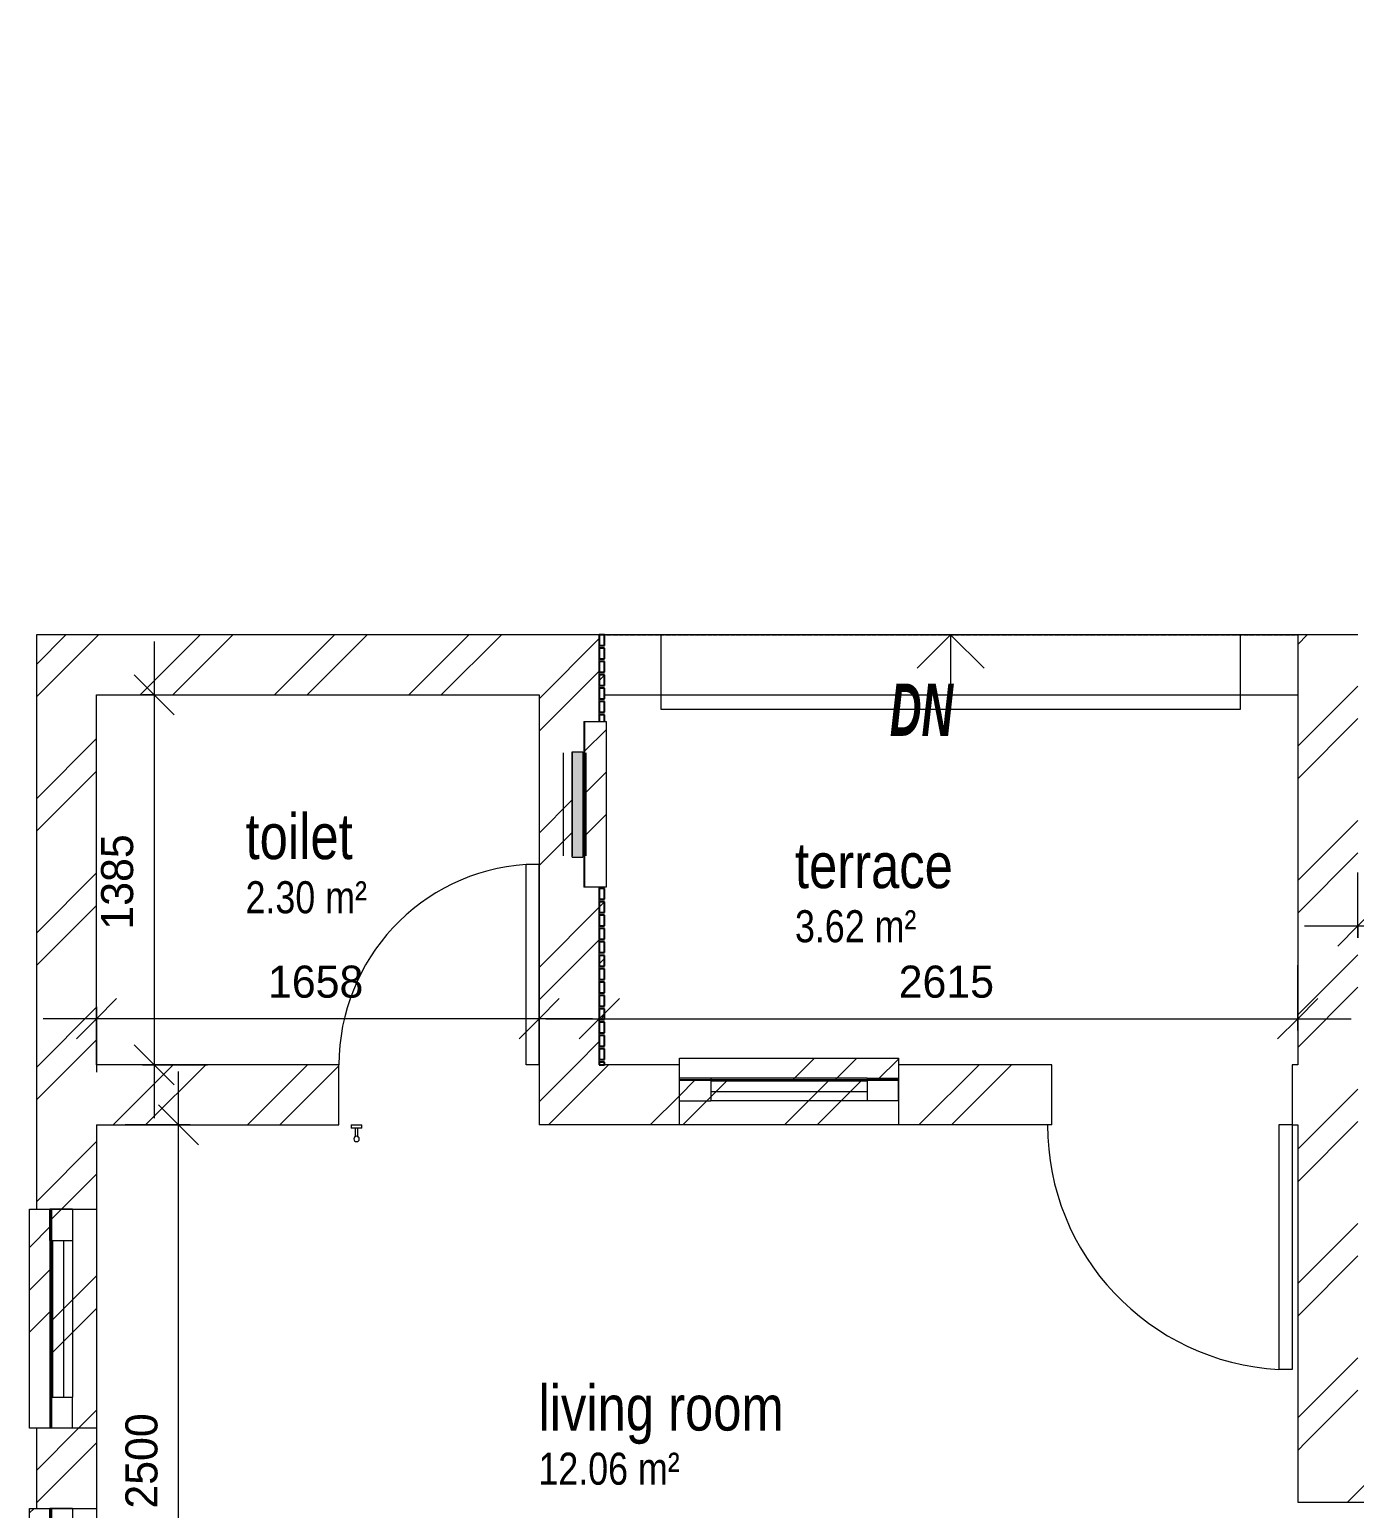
# Model space of a CAD drawing. Header units: millimetres. Extents: x -72672 to -42677, y -7093 to 15979.
# Drawn here: x -59776 to -54816, y -1093 to 4443 of the extents above; entities that cross this region are included whole.
import ezdxf

# ---------------------------------------------------------------- set-up
doc = ezdxf.new("R2010")
doc.units = ezdxf.units.MM
doc.linetypes.add('Overhead', pattern=[3.96875, 2.38125, -1.5875])
for name, color, linetype, lineweight in [('A-ANNO-DIMS', 211, 'Continuous', 9), ('A-ANNO-DIMS-100', 211, 'Continuous', 9), ('A-AREA', 32, 'Continuous', 9), ('A-AREA-IDEN', 2, 'Continuous', 9), ('A-DETL-GENF', 92, 'Continuous', 9), ('A-DOOR', 31, 'Continuous', 9), ('A-FLOR', 192, 'Continuous', 9), ('A-FLOR-OVHD', 1, 'Overhead', 9), ('A-GLAZ', 151, 'Continuous', 9), ('A-WALL', 113, 'Continuous', 9), ('A-WALL-PATT', 111, 'Continuous', 9), ('Q-CASE', 31, 'Continuous', 9), ('S-STRS', 31, 'Continuous', 9), ('S-STRS-ANNO', 31, 'Continuous', 9), ('S-STRS-IDEN', 31, 'Continuous', 9)]:
    doc.layers.add(name, color=color, linetype=linetype, lineweight=lineweight)
doc.styles.add('Arial', font='arial.ttf', dxfattribs={"width": 0.8, "height": 120})
doc.styles.add('Arial_1', font='arial.ttf', dxfattribs={"width": 0.8, "height": 170})
doc.styles.add('Arial_B_I', font='arialbi.ttf', dxfattribs={"width": 0.6, "height": 196.031746})
doc.styles.add('Bell MT', font='BELL.TTF', dxfattribs={"height": 120})
doc.dimstyles.new('Diagonal_-_2_5mm_Arial', dxfattribs={"dimscale": 304.8, "dimtxt": 125.013856, "dimasz": 0.492126, "dimexe": 0.656168, "dimexo": 0.492126, "dimgap": 0.098425, "dimtad": 1, "dimdec": 0, "dimzin": 0, "dimdsep": 46, "dimtxsty": 'Bell MT', "dimblk1": 'OBLIQUE', "dimblk2": 'OBLIQUE', "dimsah": 1, "dimcen": 0.09, "dimdle": 0.656168, "dimazin": 0, "dimtfac": 1, "dimtdec": 4, "dimtix": 1, "dimtmove": 0, "dimatfit": 3, "dimfxl": 1, "dimtvp": 1, "dimtolj": 1, "dimtzin": 0, "dimarcsym": 2})
pattern_1 = [(45, (-58800, 0), (-251.447, 251.447), []), (45, (-58800, 381), (-251.447, 251.447), [])]

# ---------------------------------------------------------------- blocks, each defined once
blk = doc.blocks.new('Schueco AWS 75 SI_ type 1 triple glass 40mm - Schueco 600x1100-V34-Level 1')
at = {"layer": 'A-GLAZ'}
h = blk.add_hatch(dxfattribs=at)
h.set_pattern_fill('FP_79', color=90, style=0, pattern_type=2)
h.set_pattern_definition([(135.07, (1667.25, -918.46), (-449.01, -447.92), []), (135.07, (1667.25, -760.1), (-898.03, -0.002), []), (135.07, (1667.25, -1076.8), (-898.03, -0.002), [])])
h.paths.add_polyline_path([(435, 137.8), (-185, 137.8), (-185, 57.6), (435, 57.6)])
h = blk.add_hatch(dxfattribs=at)
h.set_pattern_fill('FP_80', color=90, style=0, pattern_type=2)
h.set_pattern_definition([(135, (1667.25, -1044.5), (-449.01, -449.01), []), (135, (1667.25, -885.7), (-898.03, 6e-14), []), (135, (1667.25, -1203.2), (-898.03, 6e-14), [])])
h.paths.add_polyline_path([(435, 57.6), (-185, 57.6), (-185, 54.6), (435, 54.6)])
blk.add_hatch(color=90, dxfattribs=at).paths.add_polyline_path([(322, 11.4), (322, 51.4), (-72, 51.4), (-72, 11.4)])
at = {"layer": 'A-GLAZ', "color": 90}
for p, q in [((-185, 57.6), (-185, 137.8)), ((-185, 137.8), (435, 137.8)), ((435, 137.8), (435, 57.6)), ((-185, 54.6), (-185, 57.6)), ((-185, 57.6), (435, 57.6)), ((435, 57.6), (435, 54.6)), ((-185, 54.6), (435, 54.6))]:
    blk.add_line(p, q, dxfattribs=at)
at = {"layer": 'A-GLAZ'}
for p, q in [((-68, 62.5), (318, 62.5)), ((-72, 51.4), (322, 51.4)), ((-72, 11.4), (-72, 51.4)), ((322, 11.4), (-72, 11.4)), ((322, 11.4), (322, 51.4)), ((-68, -22.5), (318, -22.5))]:
    blk.add_line(p, q, dxfattribs=at)
at = {"layer": 'A-GLAZ', "lineweight": 18}
for p, q in [((-68, 51.4), (318.1, 51.4)), ((-68, 11.4), (318, 11.4))]:
    blk.add_line(p, q, dxfattribs=at)
blk = doc.blocks.new('M_Single-Flush - 900 X 21OO-375508-Level 1')
at = {"layer": 'A-DOOR', "lineweight": 18}
for p, q in [((399, -112.5), (399, -1027.8)), ((450, -112.5), (399, -112.5)), ((450, -112.5), (450, -1027.8)), ((450, -1027.8), (399, -1027.8))]:
    blk.add_line(p, q, dxfattribs=at)
at = {"layer": 'A-DOOR'}
blk.add_arc((450, -112.5), 916.7, 180, 266.8107, dxfattribs=at)
blk = doc.blocks.new('Schueco AWS 75 SI_ type 1 triple glass 40mm - Schueco 900-V35-Level 1')
at = {"layer": 'A-GLAZ'}
h = blk.add_hatch(dxfattribs=at)
h.set_pattern_fill('FP_82', color=90, style=0, pattern_type=2)
h.set_pattern_definition([(135, (-258.4, 838.5), (-449, -449), []), (135, (-258.4, 997.3), (-898.03, 6e-14), []), (135, (-258.4, 679.8), (-898.03, 6e-14), [])])
h.paths.add_polyline_path([(535, -54.6), (-285, -54.6), (-285, -57.6), (535, -57.6)])
h = blk.add_hatch(dxfattribs=at)
h.set_pattern_fill('FP_81', color=90, style=0, pattern_type=2)
h.set_pattern_definition([(135.07, (-258.4, 777.9), (-446.82, -450.1), []), (135.07, (-258.4, 936.24), (-895.84, -2.2), []), (135.07, (-258.4, 619.5), (-895.84, -2.2), [])])
h.paths.add_polyline_path([(535, -112.5), (535, -57.6), (-285, -57.6), (-285, -137.8), (535, -137.8)])
at = {"layer": 'A-DETL-GENF'}
for p, q in [((-285, 22.5), (-168, 22.5)), ((-285, 22.5), (-285, -62.5)), ((-168, -62.5), (-168, 22.5)), ((535, 22.5), (418, 22.5)), ((418, -62.5), (418, 22.5)), ((535, 22.5), (535, -62.5)), ((-168, -62.5), (-285, -62.5)), ((418, -62.5), (535, -62.5))]:
    blk.add_line(p, q, dxfattribs=at)
at = {"layer": 'A-GLAZ'}
for p, q in [((-168, 22.5), (418, 22.5)), ((-168, -62.5), (418, -62.5))]:
    blk.add_line(p, q, dxfattribs=at)
at = {"layer": 'A-GLAZ', "color": 90}
for p, q in [((535, -54.6), (-285, -54.6)), ((535, -57.6), (-285, -57.6)), ((-285, -137.8), (-285, -112.5)), ((535, -137.8), (-285, -137.8)), ((535, -112.5), (535, -137.8))]:
    blk.add_line(p, q, dxfattribs=at)
at = {"layer": 'A-GLAZ', "lineweight": 18}
for p, q in [((-168, -11.4), (418, -11.4)), ((-168, -51.4), (418.1, -51.4))]:
    blk.add_line(p, q, dxfattribs=at)
blk = doc.blocks.new('Schueco AWS 75 SI_ type 1 triple glass 40mm - Schueco 900-V36-Level 1')
at = {"layer": 'A-GLAZ'}
h = blk.add_hatch(dxfattribs=at)
h.set_pattern_fill('FP_84', color=90, style=0, pattern_type=2)
h.set_pattern_definition([(135, (-1378.4, 838.5), (-449.01, -449.01), []), (135, (-1378.4, 997.3), (-898.03, 6e-14), []), (135, (-1378.4, 679.8), (-898.03, 6e-14), [])])
h.paths.add_polyline_path([(535, -54.6), (-285, -54.6), (-285, -57.6), (535, -57.6)])
h = blk.add_hatch(dxfattribs=at)
h.set_pattern_fill('FP_83', color=90, style=0, pattern_type=2)
h.set_pattern_definition([(135.07, (-1378.4, 777.9), (-446.82, -450.1), []), (135.07, (-1378.4, 936.24), (-895.84, -2.19), []), (135.07, (-1378.4, 619.5), (-895.84, -2.19), [])])
h.paths.add_polyline_path([(535, -57.6), (-285, -57.6), (-285, -137.8), (535, -137.8), (535, -112.5)])
at = {"layer": 'A-DETL-GENF'}
for p, q in [((-285, 22.5), (-168, 22.5)), ((-285, 22.5), (-285, -62.5)), ((-168, -62.5), (-168, 22.5)), ((535, 22.5), (418, 22.5)), ((418, -62.5), (418, 22.5)), ((535, 22.5), (535, -62.5)), ((-168, -62.5), (-285, -62.5)), ((418, -62.5), (535, -62.5))]:
    blk.add_line(p, q, dxfattribs=at)
at = {"layer": 'A-GLAZ'}
for p, q in [((-168, 22.5), (418, 22.5)), ((-168, -62.5), (418, -62.5))]:
    blk.add_line(p, q, dxfattribs=at)
at = {"layer": 'A-GLAZ', "color": 90}
for p, q in [((535, -54.6), (-285, -54.6)), ((535, -57.6), (-285, -57.6)), ((-285, -137.8), (-285, -112.5)), ((535, -137.8), (-285, -137.8)), ((535, -112.5), (535, -137.8))]:
    blk.add_line(p, q, dxfattribs=at)
at = {"layer": 'A-GLAZ', "lineweight": 18}
for p, q in [((-168, -11.4), (418, -11.4)), ((-168, -51.4), (418.1, -51.4))]:
    blk.add_line(p, q, dxfattribs=at)
blk = doc.blocks.new('Schueco AWS 75 SI_ type 1 triple glass 40mm - Schueco 900-V37-Level 1')
at = {"layer": 'A-GLAZ'}
h = blk.add_hatch(dxfattribs=at)
h.set_pattern_fill('FP_86', color=90, style=0, pattern_type=2)
h.set_pattern_definition([(225, (1992, 454.75), (449.01, -449.01), []), (225, (1833.2, 454.75), (6e-14, -898.03), []), (225, (2150.7, 454.75), (6e-14, -898.03), [])])
h.paths.add_polyline_path([(-285, -54.6), (-285, -57.6), (535, -57.6), (535, -54.6)])
h = blk.add_hatch(dxfattribs=at)
h.set_pattern_fill('FP_85', color=90, style=0, pattern_type=2)
h.set_pattern_definition([(224.93, (1992, 396), (446.82, -450.1), []), (224.93, (1833.2, 396), (-2.2, -898.02), []), (224.93, (2150.7, 396), (-2.2, -898.02), [])])
h.paths.add_polyline_path([(-285, -57.6), (-285, -137.8), (535, -137.8), (535, -57.6)])
at = {"layer": 'A-DETL-GENF'}
for p, q in [((-285, 22.5), (-168, 22.5)), ((-285, 22.5), (-285, -62.5)), ((-168, -62.5), (-168, 22.5)), ((535, 22.5), (418, 22.5)), ((418, -62.5), (418, 22.5)), ((535, 22.5), (535, -62.5)), ((-168, -62.5), (-285, -62.5)), ((418, -62.5), (535, -62.5))]:
    blk.add_line(p, q, dxfattribs=at)
at = {"layer": 'A-GLAZ'}
for p, q in [((-168, 22.5), (418, 22.5)), ((-168, -62.5), (418, -62.5))]:
    blk.add_line(p, q, dxfattribs=at)
at = {"layer": 'A-GLAZ', "color": 90}
for p, q in [((535, -54.6), (-285, -54.6)), ((535, -57.6), (-285, -57.6)), ((-285, -137.8), (-285, -112.5)), ((535, -137.8), (-285, -137.8)), ((535, -112.5), (535, -137.8))]:
    blk.add_line(p, q, dxfattribs=at)
at = {"layer": 'A-GLAZ', "lineweight": 18}
for p, q in [((-168, -11.4), (418, -11.4)), ((-168, -51.4), (418.1, -51.4))]:
    blk.add_line(p, q, dxfattribs=at)
blk = doc.blocks.new('d - 750-379112-Level 1')
at = {"layer": 'A-DOOR', "lineweight": 18}
for p, q in [((325.7, 112.5), (325.7, 862.5)), ((375, 862.5), (325.7, 862.5)), ((375, 112.5), (375, 862.5)), ((375, 112.5), (325.7, 112.5))]:
    blk.add_line(p, q, dxfattribs=at)
at = {"layer": 'A-DOOR'}
for p, q in [((-329, -112), (-329, -124.1)), ((-329, -112), (-289, -112)), ((-289, -124.1), (-329, -124.1)), ((-314, -124.1), (-314, -157.9)), ((-304, -157.9), (-304, -124.1)), ((-289, -124.1), (-289, -112))]:
    blk.add_line(p, q, dxfattribs=at)
for centre, radius, start, end in [((376.7, 112.5), 751.7, 93.8903, 180), ((-309, -165), 10, 90, 270), ((-309, -165), 10, 270, 90)]:
    blk.add_arc(centre, radius, start, end, dxfattribs=at)
blk = doc.blocks.new('Casework 2 - Casework 2-607469-Level 1')
at = {"layer": 'Q-CASE'}
h = blk.add_hatch(dxfattribs=at)
h.set_pattern_fill('FP_136', color=256, style=0, pattern_type=2)
h.set_pattern_definition([(45, (-58800, 0), (-106.066, 106.066), [])])
h.paths.add_polyline_path([(-46743, 36.2), (-46743, 76.2), (-46763, 76.2), (-46763, 36.2)])
h.paths.add_polyline_path([(-46763, 86.2), (-46743, 86.2), (-46743, 126.2), (-46763, 126.2)])
h.paths.add_polyline_path([(-46763, 136.2), (-46743, 136.2), (-46743, 176.2), (-46763, 176.2)])
h.paths.add_polyline_path([(-46743, 186.2), (-46743, 226.2), (-46763, 226.2), (-46763, 186.2)])
h.paths.add_polyline_path([(-46763, 236.2), (-46743, 236.2), (-46743, 276.2), (-46763, 276.2)])
h.paths.add_polyline_path([(-46763, 286.2), (-46743, 286.2), (-46743, 326.2), (-46763, 326.2)])
h.paths.add_polyline_path([(-46763, 336.2), (-46743, 336.2), (-46743, 376.2), (-46763, 376.2)])
h.paths.add_polyline_path([(-46745.5, 386.2), (-46743, 386.2), (-46743, 413.9), (-46763, 413.9), (-46763, 386.2), (-46748.5, 386.2)])
h.paths.add_polyline_path([(-57623, 567.2), (-57623, 577.2), (-57643, 577.2), (-57643, 567.2)])
h.paths.add_polyline_path([(-57623, 587.2), (-57623, 627.2), (-57643, 627.2), (-57643, 587.2)])
h.paths.add_polyline_path([(-57623, 637.2), (-57623, 677.2), (-57643, 677.2), (-57643, 637.2)])
h.paths.add_polyline_path([(-57623, 687.2), (-57623, 727.2), (-57643, 727.2), (-57643, 687.2)])
h.paths.add_polyline_path([(-57643, 737.2), (-57623, 737.2), (-57623, 777.2), (-57643, 777.2)])
h.paths.add_polyline_path([(-57623, 787.2), (-57623, 827.2), (-57643, 827.2), (-57643, 787.2)])
h.paths.add_polyline_path([(-57623, 837.2), (-57623, 877.2), (-57643, 877.2), (-57643, 837.2)])
h.paths.add_polyline_path([(-57623, 887.2), (-57623, 927.2), (-57643, 927.2), (-57643, 887.2)])
h.paths.add_polyline_path([(-57643, 937.2), (-57623, 937.2), (-57623, 977.2), (-57643, 977.2)])
h.paths.add_polyline_path([(-57643, 987.2), (-57623, 987.2), (-57623, 1027.2), (-57643, 1027.2)])
h.paths.add_polyline_path([(-46763, 1036.2), (-46743, 1036.2), (-46743, 1076.2), (-46763, 1076.2)])
h.paths.add_polyline_path([(-57623, 1037.2), (-57623, 1077.2), (-57643, 1077.2), (-57643, 1037.2)])
h.paths.add_polyline_path([(-46763, 1086.2), (-46743, 1086.2), (-46743, 1126.2), (-46763, 1126.2)])
h.paths.add_polyline_path([(-57623, 1087.2), (-57623, 1127.2), (-57643, 1127.2), (-57643, 1087.2)])
h.paths.add_polyline_path([(-46763, 1136.2), (-46743, 1136.2), (-46743, 1176.2), (-46763, 1176.2)])
h.paths.add_polyline_path([(-57643, 1137.2), (-57623, 1137.2), (-57623, 1177.2), (-57643, 1177.2)])
h.paths.add_polyline_path([(-46763, 1186.2), (-46743, 1186.2), (-46743, 1226.2), (-46763, 1226.2)])
h.paths.add_polyline_path([(-57623, 1187.2), (-57623, 1227.2), (-57643, 1227.2), (-57643, 1187.2)])
h.paths.add_polyline_path([(-46743, 1236.2), (-46743, 1276.2), (-46763, 1276.2), (-46763, 1236.2)])
h.paths.add_polyline_path([(-46763, 1286.2), (-46743, 1286.2), (-46743, 1326.2), (-46763, 1326.2)])
h.paths.add_polyline_path([(-46763, 1336.2), (-46743, 1336.2), (-46743, 1376.2), (-46763, 1376.2)])
h.paths.add_polyline_path([(-46763, 1386.2), (-46743, 1386.2), (-46743, 1426.2), (-46763, 1426.2)])
h.paths.add_polyline_path([(-46763, 1436.2), (-46743, 1436.2), (-46743, 1476.2), (-46763, 1476.2)])
h.paths.add_polyline_path([(-46763, 1486.2), (-46743, 1486.2), (-46743, 1526.2), (-46763, 1526.2)])
h.paths.add_polyline_path([(-46763, 1536.2), (-46743, 1536.2), (-46743, 1576.2), (-46763, 1576.2)])
h.paths.add_polyline_path([(-57643, 1852.2), (-57623, 1852.2), (-57623, 1877.2), (-57643, 1877.2)])
h.paths.add_polyline_path([(-57623, 1887.2), (-57623, 1927.2), (-57643, 1927.2), (-57643, 1887.2)])
h.paths.add_polyline_path([(-57623, 1937.2), (-57623, 1977.2), (-57643, 1977.2), (-57643, 1937.2)])
h.paths.add_polyline_path([(-57643, 1987.2), (-57623, 1987.2), (-57623, 2027.2), (-57643, 2027.2)])
h.paths.add_polyline_path([(-57623, 2037.2), (-57623, 2077.2), (-57643, 2077.2), (-57643, 2037.2)])
h.paths.add_polyline_path([(-57623, 2087.2), (-57623, 2127.2), (-57643, 2127.2), (-57643, 2087.2)])
h.paths.add_polyline_path([(-57623, 2137.2), (-57623, 2177.2), (-57643, 2177.2), (-57643, 2137.2)])
h.paths.add_polyline_path([(-54827, 6005.4), (-54807, 6005.4), (-54807, 6045.4), (-54827, 6045.4)])
h.paths.add_polyline_path([(-55052, 6005.4), (-55052, 6045.4), (-55072, 6045.4), (-55072, 6005.4)])
h.paths.add_polyline_path([(-54827, 6055.4), (-54807, 6055.4), (-54807, 6095.4), (-54827, 6095.4)])
h.paths.add_polyline_path([(-55052, 6055.4), (-55052, 6095.4), (-55072, 6095.4), (-55072, 6055.4)])
h.paths.add_polyline_path([(-54807, 6105.4), (-54807, 6145.4), (-54827, 6145.4), (-54827, 6105.4)])
h.paths.add_polyline_path([(-55072, 6105.4), (-55052, 6105.4), (-55052, 6145.4), (-55072, 6145.4)])
h.paths.add_polyline_path([(-54807, 6155.4), (-54807, 6195.4), (-54827, 6195.4), (-54827, 6155.4)])
h.paths.add_polyline_path([(-55072, 6155.4), (-55052, 6155.4), (-55052, 6195.4), (-55072, 6195.4)])
h.paths.add_polyline_path([(-55052, 6205.4), (-55052, 6245.4), (-55072, 6245.4), (-55072, 6205.4)])
h.paths.add_polyline_path([(-54827, 6205.4), (-54807, 6205.4), (-54807, 6245.4), (-54827, 6245.4)])
h.paths.add_polyline_path([(-55072, 6255.4), (-55052, 6255.4), (-55052, 6295.4), (-55072, 6295.4)])
h.paths.add_polyline_path([(-54807, 6255.4), (-54807, 6295.4), (-54827, 6295.4), (-54827, 6255.4)])
h.paths.add_polyline_path([(-55072, 6305.4), (-55052, 6305.4), (-55052, 6345.4), (-55072, 6345.4)])
h.paths.add_polyline_path([(-54827, 6305.4), (-54807, 6305.4), (-54807, 6345.4), (-54827, 6345.4)])
h.paths.add_polyline_path([(-55072, 6355.4), (-55052, 6355.4), (-55052, 6395.4), (-55072, 6395.4)])
h.paths.add_polyline_path([(-54827, 6355.4), (-54807, 6355.4), (-54807, 6395.4), (-54827, 6395.4)])
h.paths.add_polyline_path([(-54807, 6405.4), (-54807, 6445.4), (-54827, 6445.4), (-54827, 6405.4)])
h.paths.add_polyline_path([(-55072, 6405.4), (-55052, 6405.4), (-55052, 6445.4), (-55072, 6445.4)])
h.paths.add_polyline_path([(-54807, 6455.4), (-54807, 6495.4), (-54827, 6495.4), (-54827, 6455.4)])
h.paths.add_polyline_path([(-55072, 6455.4), (-55052, 6455.4), (-55052, 6495.4), (-55072, 6495.4)])
h.paths.add_polyline_path([(-55072, 6505.4), (-55052, 6505.4), (-55052, 6545.4), (-55072, 6545.4), (-55072, 6516.1)])
h.paths.add_polyline_path([(-54827, 6505.4), (-54807, 6505.4), (-54807, 6545.4), (-54827, 6545.4), (-54827, 6516.1)])
h.paths.add_polyline_path([(-55072, 6555.4), (-55052, 6555.4), (-55052, 6595.4), (-55072, 6595.4)])
h.paths.add_polyline_path([(-54827, 6555.4), (-54807, 6555.4), (-54807, 6595.4), (-54827, 6595.4)])
h.paths.add_polyline_path([(-54807, 6605.4), (-54807, 6645.4), (-54827, 6645.4), (-54827, 6605.4)])
h.paths.add_polyline_path([(-55052, 6605.4), (-55052, 6645.4), (-55072, 6645.4), (-55072, 6605.4)])
h.paths.add_polyline_path([(-55072, 6655.4), (-55052, 6655.4), (-55052, 6695.4), (-55072, 6695.4)])
h.paths.add_polyline_path([(-54827, 6655.4), (-54807, 6655.4), (-54807, 6695.4), (-54827, 6695.4)])
h.paths.add_polyline_path([(-55052, 6705.4), (-55052, 6745.4), (-55072, 6745.4), (-55072, 6705.4)])
h.paths.add_polyline_path([(-54827, 6705.4), (-54807, 6705.4), (-54807, 6745.4), (-54827, 6745.4)])
h.paths.add_polyline_path([(-55072, 6755.4), (-55052, 6755.4), (-55052, 6795.4), (-55072, 6795.4)])
h.paths.add_polyline_path([(-54827, 6755.4), (-54807, 6755.4), (-54807, 6795.4), (-54827, 6795.4)])
h.paths.add_polyline_path([(-54827, 6805.4), (-54807, 6805.4), (-54807, 6845.4), (-54827, 6845.4)])
h.paths.add_polyline_path([(-55072, 6805.4), (-55052, 6805.4), (-55052, 6845.4), (-55072, 6845.4)])
h.paths.add_polyline_path([(-54827, 6855.4), (-54807, 6855.4), (-54807, 6895.4), (-54827, 6895.4)])
h.paths.add_polyline_path([(-55052, 6855.4), (-55052, 6895.4), (-55072, 6895.4), (-55072, 6855.4)])
h.paths.add_polyline_path([(-54827, 6905.4), (-54807, 6905.4), (-54807, 6945.4), (-54827, 6945.4)])
h.paths.add_polyline_path([(-55052, 6905.4), (-55052, 6945.4), (-55072, 6945.4), (-55072, 6905.4)])
h.paths.add_polyline_path([(-55072, 6955.4), (-55052, 6955.4), (-55052, 6995.4), (-55072, 6995.4)])
h.paths.add_polyline_path([(-54807, 6955.4), (-54807, 6995.4), (-54827, 6995.4), (-54827, 6955.4)])
at = {"layer": 'Q-CASE', "lineweight": 25}
for p, q in [((-57623, 2177.2), (-57643, 2177.2)), ((-57643, 2177.2), (-57643, 2137.2)), ((-57623, 2137.2), (-57623, 2177.2)), ((-57643, 2137.2), (-57623, 2137.2)), ((-57623, 2127.2), (-57643, 2127.2)), ((-57643, 2127.2), (-57643, 2087.2)), ((-57623, 2087.2), (-57623, 2127.2)), ((-57643, 2087.2), (-57623, 2087.2)), ((-57623, 2077.2), (-57643, 2077.2)), ((-57643, 2077.2), (-57643, 2037.2)), ((-57623, 2037.2), (-57623, 2077.2)), ((-57643, 2037.2), (-57623, 2037.2)), ((-57623, 2027.2), (-57643, 2027.2)), ((-57643, 2027.2), (-57643, 1987.2)), ((-57623, 1987.2), (-57623, 2027.2)), ((-57643, 1987.2), (-57623, 1987.2)), ((-57623, 1977.2), (-57643, 1977.2)), ((-57643, 1977.2), (-57643, 1937.2)), ((-57623, 1937.2), (-57623, 1977.2)), ((-57643, 1937.2), (-57623, 1937.2)), ((-57623, 1927.2), (-57643, 1927.2)), ((-57643, 1927.2), (-57643, 1887.2)), ((-57643, 1887.2), (-57623, 1887.2)), ((-57623, 1887.2), (-57623, 1927.2)), ((-57623, 1877.2), (-57643, 1877.2)), ((-57643, 1877.2), (-57643, 1852.2)), ((-57623, 1852.2), (-57623, 1877.2)), ((-57623, 1227.2), (-57643, 1227.2)), ((-57643, 1227.2), (-57643, 1187.2)), ((-57623, 1187.2), (-57623, 1227.2)), ((-57643, 1187.2), (-57623, 1187.2)), ((-57623, 1177.2), (-57643, 1177.2)), ((-57643, 1177.2), (-57643, 1137.2)), ((-57623, 1137.2), (-57623, 1177.2)), ((-57643, 1137.2), (-57623, 1137.2)), ((-57623, 1127.2), (-57643, 1127.2)), ((-57643, 1127.2), (-57643, 1087.2)), ((-57623, 1087.2), (-57623, 1127.2)), ((-57643, 1087.2), (-57623, 1087.2)), ((-57623, 1077.2), (-57643, 1077.2)), ((-57643, 1077.2), (-57643, 1037.2)), ((-57623, 1037.2), (-57623, 1077.2)), ((-57643, 1037.2), (-57623, 1037.2)), ((-57623, 1027.2), (-57643, 1027.2)), ((-57643, 1027.2), (-57643, 987.2)), ((-57623, 987.2), (-57623, 1027.2)), ((-57643, 987.2), (-57623, 987.2)), ((-57623, 977.2), (-57643, 977.2)), ((-57643, 977.2), (-57643, 937.2)), ((-57623, 937.2), (-57623, 977.2)), ((-57643, 937.2), (-57623, 937.2)), ((-57623, 927.2), (-57643, 927.2)), ((-57643, 927.2), (-57643, 887.2)), ((-57643, 887.2), (-57623, 887.2)), ((-57623, 887.2), (-57623, 927.2)), ((-57623, 877.2), (-57643, 877.2)), ((-57643, 877.2), (-57643, 837.2)), ((-57643, 837.2), (-57623, 837.2)), ((-57623, 837.2), (-57623, 877.2)), ((-57623, 827.2), (-57643, 827.2)), ((-57643, 827.2), (-57643, 787.2)), ((-57643, 787.2), (-57623, 787.2)), ((-57623, 777.2), (-57643, 777.2)), ((-57643, 777.2), (-57643, 737.2)), ((-57623, 787.2), (-57623, 827.2)), ((-57623, 737.2), (-57623, 777.2)), ((-57643, 737.2), (-57623, 737.2)), ((-57623, 727.2), (-57643, 727.2)), ((-57643, 727.2), (-57643, 687.2)), ((-57623, 687.2), (-57623, 727.2)), ((-57643, 687.2), (-57623, 687.2)), ((-57623, 677.2), (-57643, 677.2)), ((-57643, 677.2), (-57643, 637.2)), ((-57623, 637.2), (-57623, 677.2)), ((-57643, 637.2), (-57623, 637.2)), ((-57623, 627.2), (-57643, 627.2)), ((-57643, 627.2), (-57643, 587.2)), ((-57623, 587.2), (-57623, 627.2)), ((-57643, 587.2), (-57623, 587.2)), ((-57623, 577.2), (-57643, 577.2)), ((-57643, 577.2), (-57643, 567.2)), ((-57643, 567.2), (-57623, 567.2)), ((-57623, 567.2), (-57623, 577.2))]:
    blk.add_line(p, q, dxfattribs=at)
blk = doc.blocks.new('DIMBLOCK44-Level 1')
at = {"layer": 'A-ANNO-DIMS-100'}
for p, q in [((-54803, 1043.2), (-54803, 1287.1)), ((-53153, 1043.2), (-53153, 1287.1)), ((-54803, 1087.1), (-54728, 1162.1)), ((-53153, 1087.1), (-53078, 1162.1)), ((-55003, 1087.1), (-52953, 1087.1)), ((-54803, 1087.1), (-54878, 1012.1)), ((-54803, 1087.1), (-54803, 1043.2)), ((-53153, 1087.1), (-53228, 1012.1)), ((-53153, 1087.1), (-53153, 1043.2))]:
    blk.add_line(p, q, dxfattribs=at)
at = {"layer": 'A-ANNO-DIMS-100', "color": 0, "insert": (-54164.5, 1285.9), "char_height": 120, "width": 447.507, "attachment_point": 1, "line_spacing_factor": 1.048845, "style": 'Bell MT'}
blk.add_mtext('1650', dxfattribs=at)
blk = doc.blocks.new('_Oblique')
at = {"color": 0, "linetype": 'ByBlock', "lineweight": -2}
blk.add_line((-0.5, -0.5), (0.5, 0.5), dxfattribs=at)
blk = doc.blocks.new('DIMBLOCK47-Level 1')
at = {"layer": 'A-ANNO-DIMS-100'}
for p, q in [((-59218.8, -2357.8), (-59218.8, 542.2)), ((-59218.8, 342.2), (-59293.8, 417.2)), ((-59174.9, 342.2), (-59418.8, 342.2)), ((-59218.8, 342.2), (-59143.8, 267.2)), ((-59218.8, 342.2), (-59174.9, 342.2)), ((-59218.8, -2157.8), (-59293.8, -2082.8)), ((-59174.9, -2157.8), (-59418.8, -2157.8)), ((-59218.8, -2157.8), (-59143.8, -2232.8)), ((-59218.8, -2157.8), (-59174.9, -2157.8))]:
    blk.add_line(p, q, dxfattribs=at)
at = {"layer": 'A-ANNO-DIMS-100', "color": 0, "insert": (-59417.5, -1094.2), "char_height": 120, "width": 447.507, "attachment_point": 1, "rotation": 90, "line_spacing_factor": 1.048845, "style": 'Bell MT'}
blk.add_mtext('2500', dxfattribs=at)
blk = doc.blocks.new('DIMBLOCK48-Level 1')
at = {"layer": 'A-ANNO-DIMS-100'}
for p, q in [((-59526, 740), (-59451, 815)), ((-59526, 783.9), (-59526, 540)), ((-59526, 740), (-59526, 783.9)), ((-57868, 740), (-57793, 815)), ((-57868, 783.9), (-57868, 540)), ((-57868, 740), (-57868, 783.9)), ((-57668, 740), (-59726, 740)), ((-59526, 740), (-59601, 665)), ((-57868, 740), (-57943, 665))]:
    blk.add_line(p, q, dxfattribs=at)
at = {"layer": 'A-ANNO-DIMS-100', "color": 0, "insert": (-58883.5, 938.7), "char_height": 120, "width": 447.507, "attachment_point": 1, "line_spacing_factor": 1.048845, "style": 'Bell MT'}
blk.add_mtext('1658', dxfattribs=at)
blk = doc.blocks.new('DIMBLOCK49-Level 1')
at = {"layer": 'A-ANNO-DIMS-100'}
for p, q in [((-59309.8, 2152.2), (-59309.8, 367.2)), ((-59309.8, 1952.2), (-59384.8, 2027.2)), ((-59353.8, 1952.2), (-59109.8, 1952.2)), ((-59309.8, 1952.2), (-59353.8, 1952.2)), ((-59309.8, 1952.2), (-59234.8, 1877.2)), ((-59309.8, 567.2), (-59384.8, 642.2)), ((-59353.8, 567.2), (-59109.8, 567.2)), ((-59309.8, 567.2), (-59353.8, 567.2)), ((-59309.8, 567.2), (-59234.8, 492.2))]:
    blk.add_line(p, q, dxfattribs=at)
at = {"layer": 'A-ANNO-DIMS-100', "color": 0, "insert": (-59508.6, 1073.3), "char_height": 120, "width": 447.507, "attachment_point": 1, "rotation": 90, "line_spacing_factor": 1.048845, "style": 'Bell MT'}
blk.add_mtext('1385', dxfattribs=at)
blk = doc.blocks.new('DIMBLOCK50-Level 1')
at = {"layer": 'A-ANNO-DIMS-100'}
for p, q in [((-57643, 696), (-57643, 940)), ((-55028, 696), (-55028, 940)), ((-57643, 740), (-57568, 815)), ((-55028, 740), (-54953, 815)), ((-57843, 740), (-54828, 740)), ((-57643, 740), (-57718, 665)), ((-57643, 740), (-57643, 696)), ((-55028, 740), (-55103, 665)), ((-55028, 740), (-55028, 696))]:
    blk.add_line(p, q, dxfattribs=at)
at = {"layer": 'A-ANNO-DIMS-100', "color": 0, "insert": (-56522, 938.7), "char_height": 120, "width": 447.507, "attachment_point": 1, "line_spacing_factor": 1.048845, "style": 'Bell MT'}
blk.add_mtext('2615', dxfattribs=at)

msp = doc.modelspace()

# ---------------------------------------------------------------- hatches: boundary and pattern name
at = {"layer": 'A-WALL'}
h = msp.add_hatch(dxfattribs=at)
h.set_pattern_fill('FP_1', color=236, style=0, pattern_type=2)
h.set_pattern_definition(pattern_1)
h.paths.add_polyline_path([(-56523, 342.2), (-56523, 509.4), (-57343, 509.4), (-57343, 342.2)])
h = msp.add_hatch(dxfattribs=at)
h.set_pattern_fill('FP_1', color=236, style=0, pattern_type=2)
h.set_pattern_definition(pattern_1)
h.paths.add_polyline_path([(-56523, 342.2), (-56523, 509.4), (-57343, 509.4), (-57343, 342.2)])
h = msp.add_hatch(dxfattribs=at)
h.set_pattern_fill('FP_1', color=236, style=0, pattern_type=2)
h.set_pattern_definition(pattern_1)
h.paths.add_polyline_path([(-59526, -793.4), (-59526, 26.6), (-59693.2, 26.6), (-59693.2, -793.4)])
h = msp.add_hatch(dxfattribs=at)
h.set_pattern_fill('FP_1', color=236, style=0, pattern_type=2)
h.set_pattern_definition(pattern_1)
h.paths.add_polyline_path([(-59526, -793.4), (-59526, 26.6), (-59693.2, 26.6), (-59693.2, -793.4)])
at = {"layer": 'A-WALL-PATT'}
h = msp.add_hatch(dxfattribs=at)
h.set_pattern_fill('FP_1', color=236, style=0, pattern_type=2)
h.set_pattern_definition(pattern_1)
h.paths.add_polyline_path([(-59751, -5382.8), (-59526, -5382.8), (-59526, -4962.8), (-59751, -4962.8)])
h.paths.add_polyline_path([(-59751, -4142.8), (-59526, -4142.8), (-59526, -3842.8), (-59751, -3842.8)])
h.paths.add_polyline_path([(-59751, -3022.8), (-59526, -3022.8), (-59526, -1913.4), (-59751, -1913.4)])
h.paths.add_polyline_path([(-59751, -1093.4), (-59526, -1093.4), (-59526, -793.4), (-59751, -793.4)])
h.paths.add_polyline_path([(-59751, 26.6), (-59526, 26.6), (-59526, 2177.2), (-59751, 2177.2), (-59751, 1328.7)])
h = msp.add_hatch(dxfattribs=at)
h.set_pattern_fill('FP_1', color=234, style=0, pattern_type=2)
h.set_pattern_definition(pattern_1)
h.paths.add_polyline_path([(-59751, -5382.8), (-59526, -5382.8), (-59526, -4962.8), (-59751, -4962.8)])
h.paths.add_polyline_path([(-59751, -4142.8), (-59526, -4142.8), (-59526, -3842.8), (-59751, -3842.8)])
h.paths.add_polyline_path([(-59751, -3022.8), (-59526, -3022.8), (-59526, -1913.4), (-59751, -1913.4)])
h.paths.add_polyline_path([(-59751, -1093.4), (-59526, -1093.4), (-59526, -793.4), (-59751, -793.4)])
h.paths.add_polyline_path([(-59751, 26.6), (-59526, 26.6), (-59526, 2177.2), (-59751, 2177.2), (-59751, 1328.7)])
h = msp.add_hatch(dxfattribs=at)
h.set_pattern_fill('FP_1', color=236, style=0, pattern_type=2)
h.set_pattern_definition(pattern_1)
h.paths.add_polyline_path([(-57868, 1952.2), (-57868, 2177.2), (-59526, 2177.2), (-59526, 1952.2), (-59315.3, 1952.2)])
h = msp.add_hatch(dxfattribs=at)
h.set_pattern_fill('FP_1', color=234, style=0, pattern_type=2)
h.set_pattern_definition(pattern_1)
h.paths.add_polyline_path([(-57868, 1952.2), (-57868, 2177.2), (-59526, 2177.2), (-59526, 1952.2), (-59315.3, 1952.2)])
h = msp.add_hatch(dxfattribs=at)
h.set_pattern_fill('FP_1', color=236, style=0, pattern_type=2)
h.set_pattern_definition(pattern_1)
h.paths.add_polyline_path([(-57697.9, 567.2), (-57643, 567.2), (-57643, 1232.2), (-57700.9, 1232.2), (-57700.9, 1852.2), (-57643, 1852.2), (-57643, 2177.2), (-57868, 2177.2), (-57868, 567.2), (-57700.9, 567.2)])
h.paths.add_polyline_path([(-57744.1, 1345.2), (-57744.1, 1739.2), (-57704.1, 1739.2), (-57704.1, 1345.2)])
h = msp.add_hatch(dxfattribs=at)
h.set_pattern_fill('FP_1', color=234, style=0, pattern_type=2)
h.set_pattern_definition(pattern_1)
h.paths.add_polyline_path([(-57697.9, 567.2), (-57643, 567.2), (-57643, 1232.2), (-57700.9, 1232.2), (-57700.9, 1852.2), (-57643, 1852.2), (-57643, 2177.2), (-57868, 2177.2), (-57868, 567.2), (-57700.9, 567.2)])
h.paths.add_polyline_path([(-57744.1, 1345.2), (-57744.1, 1739.2), (-57704.1, 1739.2), (-57704.1, 1345.2)])
h = msp.add_hatch(dxfattribs=at)
h.set_pattern_fill('FP_1', color=236, style=0, pattern_type=2)
h.set_pattern_definition(pattern_1)
h.paths.add_polyline_path([(-54803, -844.8), (-54803, 2177.2), (-55028, 2177.2), (-55028, -844.8)])
h = msp.add_hatch(dxfattribs=at)
h.set_pattern_fill('FP_1', color=234, style=0, pattern_type=2)
h.set_pattern_definition(pattern_1)
h.paths.add_polyline_path([(-54803, -844.8), (-54803, 2177.2), (-55028, 2177.2), (-55028, -844.8)])
h = msp.add_hatch(dxfattribs=at)
h.set_pattern_fill('FP_1', color=236, style=0, pattern_type=2)
h.set_pattern_definition(pattern_1)
h.paths.add_polyline_path([(-55028, 342.2), (-55028, 567.2), (-55048.1, 567.2), (-55048.1, 342.2)])
h.paths.add_polyline_path([(-55948.1, 342.2), (-55948.1, 567.2), (-56523, 567.2), (-56523, 342.2)])
h.paths.add_polyline_path([(-57363.7, 342.2), (-57343, 342.2), (-57343, 567.2), (-57868, 567.2), (-57868, 342.2)])
h.paths.add_polyline_path([(-58618, 342.2), (-58618, 567.2), (-59526, 567.2), (-59526, 342.2), (-58827.4, 342.2)])
h = msp.add_hatch(dxfattribs=at)
h.set_pattern_fill('FP_1', color=234, style=0, pattern_type=2)
h.set_pattern_definition(pattern_1)
h.paths.add_polyline_path([(-55028, 342.2), (-55028, 567.2), (-55048.1, 567.2), (-55048.1, 342.2)])
h.paths.add_polyline_path([(-55948.1, 342.2), (-55948.1, 567.2), (-56523, 567.2), (-56523, 342.2)])
h.paths.add_polyline_path([(-57363.7, 342.2), (-57343, 342.2), (-57343, 567.2), (-57868, 567.2), (-57868, 342.2)])
h.paths.add_polyline_path([(-58618, 342.2), (-58618, 567.2), (-59526, 567.2), (-59526, 342.2), (-58827.4, 342.2)])
h = msp.add_hatch(dxfattribs=at)
h.set_pattern_fill('FP_1', color=236, style=0, pattern_type=2)
h.set_pattern_definition(pattern_1)
h.paths.add_polyline_path([(-52728.5, -1069.8), (-52628, -1069.8), (-52628, -844.8), (-53153, -844.8), (-53153, -1069.8), (-52972.4, -1069.8)])
h.paths.add_polyline_path([(-54053, -1069.8), (-54053, -844.8), (-55028, -844.8), (-55028, -1069.8), (-54278, -1069.8)])
h = msp.add_hatch(dxfattribs=at)
h.set_pattern_fill('FP_1', color=234, style=0, pattern_type=2)
h.set_pattern_definition(pattern_1)
h.paths.add_polyline_path([(-52728.5, -1069.8), (-52628, -1069.8), (-52628, -844.8), (-53153, -844.8), (-53153, -1069.8), (-52972.4, -1069.8)])
h.paths.add_polyline_path([(-54053, -1069.8), (-54053, -844.8), (-55028, -844.8), (-55028, -1069.8), (-54278, -1069.8)])

# ---------------------------------------------------------------- linework, layer by layer
at = {"layer": 'A-AREA'}
msp.add_line((-57623, 1952.2), (-55028, 1952.2), dxfattribs=at)
at = {"layer": 'A-FLOR'}
for p, q in [((-57411.9, 2177.2), (-57623, 2177.2)), ((-57411.9, 1897.2), (-57411.9, 2177.2)), ((-55028, 2177.2), (-55242.9, 2177.2)), ((-55242.9, 2177.2), (-55242.9, 1897.2)), ((-55242.9, 1897.2), (-57411.9, 1897.2))]:
    msp.add_line(p, q, dxfattribs=at)
at = {"layer": 'A-FLOR-OVHD'}
msp.add_line((-57643, 2177.2), (-55028, 2177.2), dxfattribs=at)
at = {"layer": 'A-WALL', "color": 226, "lineweight": 18}
for p, q in [((-59751, 2177.2), (-59751, 26.6)), ((-57643, 2177.2), (-59751, 2177.2)), ((-57643, 1852.2), (-57643, 2177.2)), ((-54803, 2177.2), (-55028, 2177.2)), ((-55028, 2177.2), (-55028, 567.2)), ((-59526, 567.2), (-59526, 1952.2)), ((-59526, 1952.2), (-57868, 1952.2)), ((-57868, 1952.2), (-57868, 342.2)), ((-57643, 567.2), (-57643, 1232.2)), ((-58618, 567.2), (-59526, 567.2)), ((-58618, 342.2), (-58618, 567.2)), ((-57343, 567.2), (-57643, 567.2)), ((-57343, 342.2), (-57343, 567.2)), ((-55948.1, 567.2), (-56523, 567.2)), ((-56523, 567.2), (-56523, 342.2)), ((-55948.1, 342.2), (-55948.1, 567.2)), ((-55028, 567.2), (-55048.1, 567.2)), ((-55048.1, 567.2), (-55048.1, 342.2)), ((-59526, 342.2), (-59526, -2157.8)), ((-59526, 342.2), (-58618, 342.2)), ((-55948.1, 342.2), (-57868, 342.2)), ((-55048.1, 342.2), (-55028, 342.2)), ((-55028, 342.2), (-55028, -1069.8)), ((-59751, 26.6), (-59526, 26.6)), ((-59526, -793.4), (-59751, -793.4)), ((-59751, -793.4), (-59751, -1093.4)), ((-59751, -1093.4), (-59526, -1093.4)), ((-55028, -1069.8), (-54278, -1069.8))]:
    msp.add_line(p, q, dxfattribs=at)
at = {"layer": 'S-STRS'}
for p, q in [((-55242.9, 2177.2), (-57411.9, 2177.2)), ((-55242.9, 1897.2), (-57411.9, 1897.2))]:
    msp.add_line(p, q, dxfattribs=at)
at = {"layer": 'S-STRS', "linetype": 'Overhead'}
msp.add_line((-55242.9, 2177.2), (-57411.9, 2177.2), dxfattribs=at)
at = {"layer": 'S-STRS-ANNO'}
for q in [(-56452.4, 2052.2), (-56327.4, 1897.2), (-56202.4, 2052.2)]:
    msp.add_line((-56327.4, 2177.2), q, dxfattribs=at)

# ---------------------------------------------------------------- block references
at = {"layer": 'A-DOOR', "color": 7}
for name, p in [('d - 750-379112-Level 1', (-58243, 454.7)), ('M_Single-Flush - 900 X 21OO-375508-Level 1', (-55498.1, 454.7))]:
    msp.add_blockref(name, p, dxfattribs=at)
at = {"layer": 'A-GLAZ', "color": 90}
for name, p, rotation in [('Schueco AWS 75 SI_ type 1 triple glass 40mm - Schueco 600x1100-V34-Level 1', (-57755.5, 1667.2), 269.9999999999997), ('Schueco AWS 75 SI_ type 1 triple glass 40mm - Schueco 900-V37-Level 1', (-56808, 454.7), 180), ('Schueco AWS 75 SI_ type 1 triple glass 40mm - Schueco 900-V35-Level 1', (-59638.5, -258.4), 270), ('Schueco AWS 75 SI_ type 1 triple glass 40mm - Schueco 900-V36-Level 1', (-59638.5, -1378.4), 270)]:
    msp.add_blockref(name, p, dxfattribs=dict(at, rotation=rotation))
at = {"layer": 'Q-CASE'}
msp.add_blockref('Casework 2 - Casework 2-607469-Level 1', (0, 0), dxfattribs=at)

# ---------------------------------------------------------------- texts
at = {"layer": 'A-AREA-IDEN', "attachment_point": 1}
for s, insert, char_height, width, style in [('toilet', (-58967.6, 1507.3), 170, 481.012, 'Arial_1'), ('terrace', (-56910.4, 1398.7), 170, 724.725, 'Arial_1'), ('2.30 m²', (-58967.6, 1254.7), 120, 590.042, 'Arial'), ('3.62 m²', (-56910.4, 1146.1), 120, 590.042, 'Arial'), ('living room', (-57871, -631.9), 170, 1122.362, 'Arial_1'), ('12.06 m²', (-57871, -884.6), 120, 686.244, 'Arial')]:
    msp.add_mtext(s, dxfattribs=dict(at, insert=insert, char_height=char_height, width=width, style=style))
at = {"layer": 'S-STRS-IDEN', "lineweight": 25, "insert": (-56555.1, 1994.8), "char_height": 196.03, "width": 273.235, "attachment_point": 1, "line_spacing_factor": 0.941778, "style": 'Arial_B_I'}
msp.add_mtext('DN', dxfattribs=at)

# ---------------------------------------------------------------- dimensions: what is measured, and where the dimension line sits
at = {"layer": 'A-ANNO-DIMS'}
for base, p1, p2, override, picture, middle in [((-59309.8, 567.2), (-59203.8, 1952.2), (-59203.8, 567.2), {"dimpost": '<>', "dimfxl": 1385}, 'DIMBLOCK49-Level 1', (-59400.7, 1259.7)), ((-59218.8, 342.2), (-59324.9, -2157.8), (-59324.9, 342.2), {"dimpost": '<>', "dimfxl": 2500}, 'DIMBLOCK47-Level 1', (-59309.7, -907.8))]:
    dim = msp.add_linear_dim(base=base, p1=p1, p2=p2, angle=90, dimstyle='Diagonal_-_2_5mm_Arial', override=override, dxfattribs=at)
    dim.commit()
    dim.dimension.update_dxf_attribs({"geometry": picture, "text_midpoint": middle})
for base, p1, p2, override, picture, middle in [((-53153, 1087.1), (-54803, 1193.2), (-53153, 1193.2), {"dimpost": '<>', "dimfxl": 1650}, 'DIMBLOCK44-Level 1', (-53978, 1178)), ((-59526, 740), (-57868, 633.9), (-59526, 633.9), {"dimpost": '<>', "dimfxl": 1658}, 'DIMBLOCK48-Level 1', (-58697, 830.8)), ((-55028, 740), (-57643, 846), (-55028, 846), {"dimpost": '<>', "dimfxl": 2615}, 'DIMBLOCK50-Level 1', (-56335.5, 830.8))]:
    dim = msp.add_linear_dim(base=base, p1=p1, p2=p2, dimstyle='Diagonal_-_2_5mm_Arial', override=override, dxfattribs=at)
    dim.commit()
    dim.dimension.update_dxf_attribs({"geometry": picture, "text_midpoint": middle})

doc.saveas('drawing.dxf')
